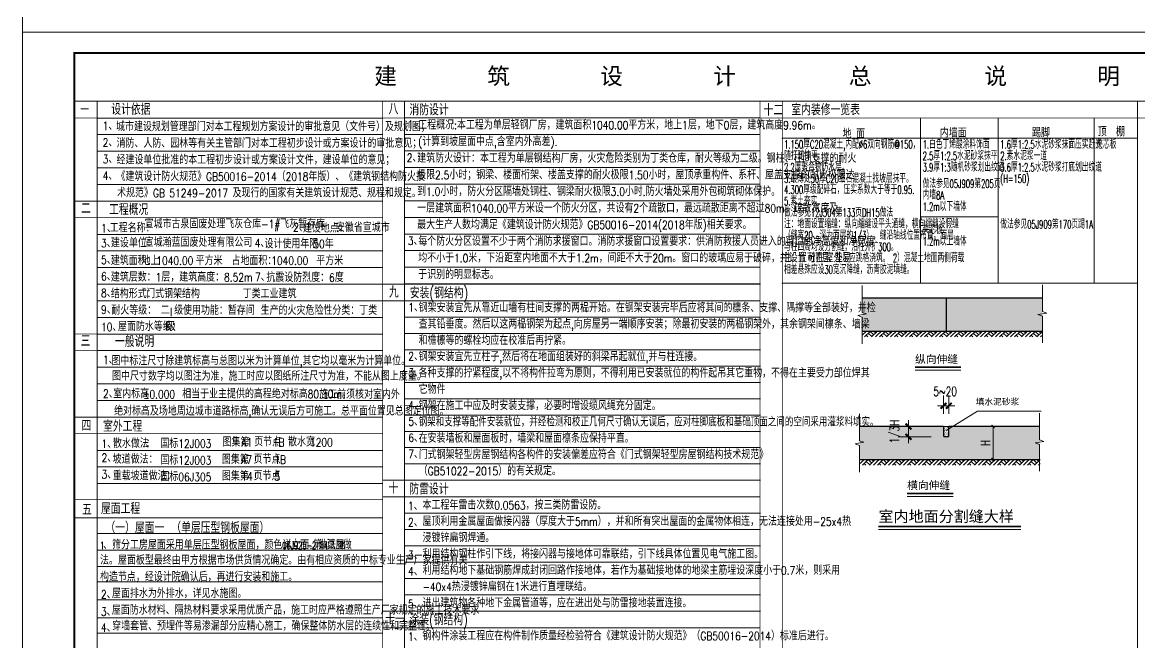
# Model space of a CAD drawing. Header units: inches. Extents: x -3733042 to -3450527, y 579159 to 997713.
# Drawn here: x -3732365 to -3678517, y 908924 to 938788 of the extents above; entities that cross this region are included whole.
import ezdxf

# ---------------------------------------------------------------- set-up
doc = ezdxf.new("R2010")
doc.units = ezdxf.units.IN
doc.header["$LTSCALE"] = 1000
doc.header["$MEASUREMENT"] = 0
doc.header["$PDSIZE"] = -5
doc.layers.get('0').update_dxf_attribs({"lineweight": 18})
doc.layers.get('Defpoints').update_dxf_attribs({"lineweight": 18})
for name, color, linetype, lineweight in [('1', 7, 'Continuous', 18), ('DIM_SYMB', 3, 'Continuous', 18), ('PUB_DIM', 3, 'Continuous', 18), ('PUB_HATCH', 8, 'Continuous', 18), ('PUB_TEXT', 7, 'Continuous', 18), ('PUB_TITLE', 153, 'Continuous', 18), ('SURFACE', 255, 'Continuous', 18), ('图框', 155, 'Continuous', 18)]:
    doc.layers.add(name, color=color, linetype=linetype, lineweight=lineweight)
doc.styles.add('_HZTXT', font='simplex.shx', dxfattribs={"width": 0.8, "bigfont": 'hztxt.shx'})
doc.styles.add('_TCH_DIM_T3', font='simplex.shx', dxfattribs={"width": 0.705882, "bigfont": 'gbcbig.shx'})
doc.styles.add('H1', font='')
doc.styles.add('HT', font='', dxfattribs={"width": 0.9})
doc.styles.add('HZ', font='txt.shx', dxfattribs={"width": 0.8, "bigfont": 'hztxt.shx'})
doc.styles.add('宋体', font='')
doc.styles.get('H1').set_extended_font_data('宋体')
doc.styles.get('HT').set_extended_font_data('黑体')
doc.styles.get('宋体').set_extended_font_data('宋体')

# ---------------------------------------------------------------- blocks, each defined once
blk = doc.blocks.new('_DIMX')
blk.add_line((-150, 0), (150, 0))
blk.add_lwpolyline([(-70, -70, 50, 50, 0), (70, 70, 50, 50, 0)], format="xyseb")
blk = doc.blocks.new('$LinePat$00000009')
for p, q in [((0, -210), (210, 0)), ((120, -300), (420, 0)), ((420, 0), (608, -188)), ((495, -300), (795, 0)), ((615, 0), (705, -90)), ((210, -210), (300, -300)), ((315, -105), (502, -293)), ((705, -300), (795, -210))]:
    blk.add_line(p, q)
blk = doc.blocks.new('_ArchTick_2')
at = {"color": 0, "linetype": 'ByBlock'}
blk.add_lwpolyline([(-0.5, -0.5, 0.4, 0.4, 0), (0.5, 0.5, 0.4, 0.4, 0)], format="xyseb", dxfattribs=at)
blk = doc.blocks.new('A$C01B007C4')
h = blk.add_hatch()
h.set_pattern_fill('SACNCR', color=256, scale=120, style=0)
h.paths.add_polyline_path([(-290, 1600), (-4340, 1600), (-4340, 0), (-290, 0)], flags=0)
h.paths.add_polyline_path([(4340, 1600), (-290, 1600), (-290, 0), (4340, 0)], flags=0)
h = blk.add_hatch()
h.set_pattern_fill('SACNCR', color=256, scale=120, style=0)
h.paths.add_polyline_path([(-4470, -4577), (-4470, -6177), (4210, -6177), (4210, -4577), (-131, -4577), (-170, -4625), (-170, -5077), (-420, -5077), (-420, -4577)], flags=0)
h = blk.add_hatch()
h.set_pattern_fill('砂灰土', color=256, style=0, pattern_type=0)
h.set_pattern_definition([(37.5, (0, 0), (-2.5197, 77.07295), [0.01, -60.8, 0.01, -68, 0.01, -65]), (7.5, (0, 0), (70.791, 112.8858), [0.01, -32.8, 0.01, -54.8, 0.01, -21]), (327.5, (-49.2, 0), (124.5657, 0.2264), [0.01, -20, 0.01, -72, 0.01, -94]), (317.5, (-49.2, 0), (120.245, 35.107), [0.01, -10, 0.01, -47.2, 0.01, -54])])
h.paths.add_polyline_path([(-170, -4577), (-420, -4577), (-420, -5077), (-170, -5077)], flags=0)
at = {"color": 0, "linetype": 'ByBlock'}
for p, q in [((-890, 1600), (-2480, 1600)), ((-1020, -4577), (-2610, -4577)), ((-2110, -4575), (-2110, -4573)), ((-2110, -5079), (-2110, -5081))]:
    blk.add_line(p, q, dxfattribs=at)
blk.add_line((-420, -4577), (-170, -4577))
for points in [[(-4340, 1600, 60, 60, 0), (4340, 1600, 60, 60, 0)], [(-290, 1600, 60, 60, 0), (-290, 0, 60, 60, 0)], [(-4340, 0, 60, 60, 0), (4340, 0, 60, 60, 0)], [(-4470, -4577, 60, 60, 0), (-420, -4577, 60, 60, 0)], [(-420, -4577, 60, 60, 0), (-420, -5077, 60, 60, 0)], [(-170, -4577, 60, 60, 0), (4210, -4577, 60, 60, 0)], [(-170, -4577, 60, 60, 0), (-170, -5077, 60, 60, 0)], [(-420, -5077, 60, 60, 0), (-170, -5077, 60, 60, 0)], [(-4470, -6177, 60, 60, 0), (4210, -6177, 60, 60, 0)]]:
    blk.add_lwpolyline(points, format="xyseb")
at = {"layer": 'Defpoints', "color": 0, "linetype": 'ByBlock'}
for p in [(-290, 1600), (-290, 1100), (-2110, -4577), (-420, -4577), (-420, -5077)]:
    blk.add_point(p, dxfattribs=at)
at = {"layer": 'DIM_SYMB'}
for points in [[(-4340, -600), (-4340, 688), (-4550, 764), (-4130, 838), (-4340, 912), (-4340, 2200)], [(4340, -556), (4340, 731), (4130, 808), (4550, 882), (4340, 956), (4340, 2244)], [(-1795, -1863), (415, -1863)], [(-4470, -6777), (-4470, -5490), (-4680, -5413), (-4260, -5339), (-4470, -5265), (-4470, -3977)], [(4210, -6734), (4210, -5446), (4000, -5370), (4420, -5296), (4210, -5221), (4210, -3934)], [(-2176, -7946), (44, -7946)], [(-3557, -9534), (3309, -9534)]]:
    blk.add_lwpolyline(points, dxfattribs=at)
for points in [[(-1795, -1723, 70, 70, 0), (415, -1723, 70, 70, 0)], [(-2176, -7806, 70, 70, 0), (44, -7806, 70, 70, 0)], [(-3557, -9394, 70, 70, 0), (3309, -9394, 70, 70, 0)]]:
    blk.add_lwpolyline(points, format="xyseb", dxfattribs=at)
at = {"layer": 'PUB_DIM'}
for p, q in [((-420, -3977), (-420, -3084)), ((-170, -3977), (-170, -3084)), ((-422, -3584), (-424, -3584)), ((-420, -3584), (-170, -3584)), ((-168, -3584), (-166, -3584)), ((-298, -4779), (1223, -3844)), ((1223, -3844), (4287, -3844)), ((-2110, -5077), (-2110, -4577)), ((1459, -4577), (2343, -4577)), ((1968, -6177), (1968, -4577)), ((-1020, -5077), (-2610, -5077)), ((1459, -6177), (2343, -6177))]:
    blk.add_line(p, q, dxfattribs=at)
at = {"layer": 'PUB_DIM', "xscale": 2, "yscale": 2, "zscale": 2}
blk.add_blockref('_DIMX', (-420, -3584), dxfattribs=at)
at = {"layer": 'PUB_DIM'}
for name, p, xscale, yscale, zscale, rotation in [('_DIMX', (-170, -3584), 2, 2, 2, 180), ('_DIMX', (-2110, -4577), 2, 2, 2, 270), ('_DIMX', (-2110, -5077), 2, 2, 2, 90), ('_ArchTick_2', (1968, -4577), 150, 150, 150, 90), ('_ArchTick_2', (1968, -6177), 150, 150, 150, 270)]:
    blk.add_blockref(name, p, dxfattribs=dict(at, xscale=xscale, yscale=yscale, zscale=zscale, rotation=rotation))
at = {"layer": 'PUB_HATCH', "xscale": 0.9098532494390383, "yscale": 0.8666666666686069, "zscale": 0.8666666666666665}
for p in [(-4340, 0), (-3617, 0), (-2893, 0), (-2170, 0), (-1447, 0), (-723, 0), (0, 0), (723, 0), (1447, 0), (2170, 0), (2893, 0), (3617, 0), (-4436, -6177), (-3713, -6177), (-2990, -6177), (-2266, -6177), (-1543, -6177), (-820, -6177), (-96, -6177), (627, -6177), (1350, -6177), (2074, -6177), (2797, -6177), (3520, -6177)]:
    blk.add_blockref('$LinePat$00000009', p, dxfattribs=at)
at = {"layer": '1', "color": 7, "linetype": 'Continuous', "style": 'H1'}
blk.add_text('填水泥砂浆', height=300, dxfattribs=at).set_placement((1129, -3538))
at = {"layer": 'PUB_DIM', "color": 7, "insert": (-346, -2894), "char_height": 446.2, "width": 1575, "attachment_point": 5, "style": '_TCH_DIM_T3'}
blk.add_mtext('5~20', dxfattribs=at)
at = {"layer": 'PUB_DIM', "color": 7, "attachment_point": 5, "rotation": 90, "style": '_TCH_DIM_T3'}
for s, insert, char_height, width in [('1/3H', (-2710, -4827), 446.2, 1530), ('H', (1595, -5377), 446, 892.5)]:
    blk.add_mtext(s, dxfattribs=dict(at, insert=insert, char_height=char_height, width=width))
at = {"layer": 'PUB_TEXT', "style": '宋体'}
for s, height, p in [('纵向伸缝', 379.7, (-1795, -1531)), ('横向伸缝', 379.7, (-2176, -7601)), ('室内地面分割缝大样', 531.6, (-3557, -9177))]:
    blk.add_text(s, height=height, dxfattribs=at).set_placement(p)

msp = doc.modelspace()

# ---------------------------------------------------------------- linework, layer by layer
at = {"layer": 'PUB_TEXT'}
for p, q in [((-3728764.6, 934996.1), (-3728764.6, 931781.6)), ((-3713947.9, 934996.1), (-3696812.1, 934996.1)), ((-3713947.9, 934996.1), (-3696812.1, 934996.1)), ((-3696812.1, 934996.1), (-3713947.9, 934996.1)), ((-3715000.5, 934181.6), (-3728764.6, 934181.6)), ((-3696812.1, 934196.1), (-3713947.9, 934196.1)), ((-3689078.1, 934181.6), (-3689078.1, 926233.3)), ((-3685338.6, 934181.6), (-3685338.6, 926233.3)), ((-3680710.1, 934181.6), (-3680710.1, 926233.3)), ((-3715000.5, 933381.6), (-3728764.6, 933381.6)), ((-3713947.9, 933396.1), (-3696812.1, 933396.1)), ((-3695759.5, 933217.9), (-3678623.6, 933217.9)), ((-3728764.6, 932581.6), (-3715000.5, 932581.6)), ((-3713947.9, 932596.1), (-3696812.1, 932596.1)), ((-3728764.6, 931781.6), (-3728764.6, 879912.6)), ((-3728764.6, 931781.6), (-3715000.5, 931781.6)), ((-3713947.9, 931796.1), (-3696812.1, 931796.1)), ((-3728764.6, 930981.6), (-3715000.5, 930981.6)), ((-3713947.9, 930996.1), (-3696812.1, 930996.1)), ((-3696812.1, 930196.1), (-3713947.9, 930196.1)), ((-3689078.1, 929432), (-3685338.6, 929432)), ((-3696812.1, 929396.1), (-3713947.9, 929396.1)), ((-3728764.6, 928581.6), (-3715000.5, 928581.6)), ((-3696812.1, 928596.1), (-3713947.9, 928596.1)), ((-3696812.1, 927796.1), (-3713947.9, 927796.1)), ((-3715000.5, 927781.6), (-3728764.6, 927781.6)), ((-3728764.6, 926981.6), (-3715000.5, 926981.6)), ((-3696812.1, 926996.1), (-3713947.9, 926996.1)), ((-3715000.5, 926181.6), (-3728764.6, 926181.6)), ((-3696812.1, 926196.1), (-3713947.9, 926196.1)), ((-3696791.2, 926181.6), (-3713927.1, 926181.6)), ((-3695759.5, 926233.3), (-3678656, 926233.3)), ((-3713927.1, 924596.1), (-3696791.2, 924596.1)), ((-3728764.6, 923781.6), (-3715000.5, 923781.6)), ((-3713927.1, 923810.5), (-3696791.2, 923810.5)), ((-3728764.6, 922981.6), (-3715000.5, 922981.6)), ((-3713927.1, 923025), (-3696791.2, 923025)), ((-3728764.6, 922181.6), (-3715000.5, 922181.6)), ((-3713927.1, 922239.4), (-3696791.2, 922239.4)), ((-3728764.6, 921381.6), (-3715000.5, 921381.6)), ((-3713927.1, 921453.9), (-3696791.2, 921453.9)), ((-3728764.6, 920581.6), (-3715000.5, 920581.6)), ((-3713927.1, 920668.3), (-3696791.2, 920668.3)), ((-3728764.6, 919781.6), (-3715000.5, 919781.6)), ((-3713927.1, 919882.7), (-3696791.2, 919882.7)), ((-3713927.1, 919097.2), (-3696791.2, 919097.2)), ((-3728764.6, 918181.6), (-3715000.5, 918181.6)), ((-3713927.1, 918311.6), (-3696791.2, 918311.6)), ((-3728764.6, 917381.6), (-3715000.5, 917381.6)), ((-3713927.1, 917526.1), (-3696791.2, 917526.1)), ((-3728764.6, 916581.6), (-3715000.5, 916581.6)), ((-3715000.5, 916740.5), (-3696812.1, 916740.5)), ((-3713927.1, 916740.5), (-3696791.2, 916740.5)), ((-3713927.1, 916740.5), (-3696791.2, 916740.5)), ((-3715000.5, 915940.5), (-3696812.1, 915940.5)), ((-3713947.9, 915155), (-3696791.2, 915155)), ((-3713947.9, 914369.4), (-3696791.2, 914369.4)), ((-3728764.6, 914181.6), (-3715000.5, 914181.6)), ((-3728764.6, 913381.6), (-3715000.5, 913381.6)), ((-3713947.9, 913583.8), (-3696791.2, 913583.8)), ((-3713947.9, 912798.3), (-3696791.2, 912798.3)), ((-3728764.6, 912581.6), (-3715000.5, 912581.6)), ((-3728764.6, 911850.7), (-3715000.5, 911850.7)), ((-3713947.9, 912012.7), (-3696791.2, 912012.7)), ((-3713947.9, 911227.2), (-3696791.2, 911227.2)), ((-3728764.6, 910981.6), (-3715000.5, 910981.6)), ((-3728764.6, 910112.6), (-3715000.5, 910112.6)), ((-3715000.5, 910441.6), (-3696812.1, 910441.6)), ((-3713947.9, 910441.6), (-3696791.2, 910441.6)), ((-3715000.5, 909641.6), (-3696812.1, 909641.6)), ((-3696812.1, 909641.6), (-3713947.9, 909641.6)), ((-3728764.6, 909381.6), (-3715000.5, 909381.6))]:
    msp.add_line(p, q, dxfattribs=at)
for points in [[(-3729864.6, 934996.1, 40, 40, 0), (-3653474.1, 934996, 40, 40, 0)], [(-3715000.5, 934996.1, 40, 40, 0), (-3715000.5, 879912.6, 40, 40, 0)], [(-3713947.9, 934996.1, 40, 40, 0), (-3713947.9, 879912.6, 40, 40, 0)], [(-3696832.9, 934996.1, 40, 40, 0), (-3678623.6, 934996.1, 40, 40, 0)], [(-3696812.1, 934996.1, 40, 40, 0), (-3696812.1, 879912.6, 40, 40, 0)], [(-3695738.6, 879912.6, 40, 40, 0), (-3695738.6, 934996.1, 40, 40, 0)], [(-3678623.6, 934996.1, 40, 40, 0), (-3678623.6, 905914.7, 40, 40, 0)], [(-3729864.6, 934181.6, 40, 40, 0), (-3715000.5, 934181.6, 40, 40, 0)], [(-3715047.9, 934181.6, 40, 40, 0), (-3653474.1, 934181.5, 40, 40, 0)], [(-3729864.6, 930181.6, 40, 40, 0), (-3715000.5, 930181.6, 40, 40, 0)], [(-3729864.6, 929381.6, 40, 40, 0), (-3715000.5, 929381.6, 40, 40, 0)], [(-3715000.5, 926181.6, 40, 40, 0), (-3696812.1, 926181.6, 40, 40, 0)], [(-3715000.5, 925381.6, 40, 40, 0), (-3696812.1, 925381.6, 40, 40, 0)], [(-3729864.6, 923781.6, 40, 40, 0), (-3715000.5, 923781.6, 40, 40, 0)], [(-3729864.6, 922981.6, 40, 40, 0), (-3715000.5, 922981.6, 40, 40, 0)], [(-3729864.6, 919781.6, 40, 40, 0), (-3715000.5, 919781.6, 40, 40, 0)], [(-3729864.6, 918981.6, 40, 40, 0), (-3715000.5, 918981.6, 40, 40, 0)], [(-3715021.3, 916740.5, 40, 40, 0), (-3696832.9, 916740.5, 40, 40, 0)], [(-3715021.3, 915940.5, 40, 40, 0), (-3696832.9, 915940.5, 40, 40, 0)], [(-3729864.6, 915804.4, 40, 40, 0), (-3715000.5, 915804.4, 40, 40, 0)], [(-3729864.6, 914935.4, 40, 40, 0), (-3715000.5, 914935.4, 40, 40, 0)], [(-3715021.3, 910441.6, 40, 40, 0), (-3696832.9, 910441.6, 40, 40, 0)], [(-3715021.3, 909641.6, 40, 40, 0), (-3696832.9, 909641.6, 40, 40, 0)]]:
    msp.add_lwpolyline(points, format="xyseb", dxfattribs=at)
at = {"layer": 'PUB_TEXT', "color": 3}
msp.add_lwpolyline([(-3714988, 926250.7, 40, 40, 0), (-3714979.7, 926250.7, 40, 40, 0)], format="xyseb", dxfattribs=at)
at = {"layer": 'PUB_TEXT'}
for points in [[(-3728764.6, 925381.6), (-3715000.5, 925381.6)], [(-3728764.6, 924581.6), (-3715000.5, 924581.6)]]:
    msp.add_lwpolyline(points, dxfattribs=at)
at = {"layer": 'PUB_TITLE'}
msp.add_lwpolyline([(-3732364.6, 878912.6), (-3648264.6, 878912.6), (-3648264.6, 938312.6), (-3732364.6, 938312.6)], close=True, dxfattribs=at)
msp.add_lwpolyline([(-3729864.6, 879912.6, 100, 100, 0), (-3649264.6, 879912.6, 100, 100, 0), (-3649264.6, 937312.6, 100, 100, 0), (-3729864.6, 937312.6, 100, 100, 0)], format="xyseb", close=True, dxfattribs=at)
at = {"layer": '图框'}
msp.add_lwpolyline([(-3732364.6, 997712.6), (-3648264.6, 997712.6), (-3648264.6, 938312.6), (-3732364.6, 938312.6)], close=True, dxfattribs=at)

# ---------------------------------------------------------------- block references
at = {"layer": 'SURFACE'}
msp.add_blockref('A$C01B007C4', (-3687547.3, 923911.7), dxfattribs=at)

# ---------------------------------------------------------------- texts
at = {"layer": 'PUB_TEXT', "color": 3}
for s, height, style, width, p in [('设计依据', 540, 'HZ', 0.7, (-3728076.7, 934333.5)), ('八', 540, 'HZ', 0.7, (-3714717.6, 934353.2)), ('消防设计', 540, 'HZ', 0.7, (-3713710.8, 934310.9)), ('十二', 540, 'HZ', 0.7, (-3696639.8, 934302.1)), ('一', 400, '_HZTXT', 0.8, (-3729575.7, 934361.2)), ('工程概况', 540, 'HZ', 0.7, (-3728186.2, 929512.1)), ('九', 540, 'HZ', 0.7, (-3714696.7, 925538.8)), ('安装(钢结构)', 540, 'HZ', 0.7, (-3713690, 925496.4)), ('一般说明', 540, 'HZ', 0.7, (-3727898.9, 923156.5)), ('四', 540, 'HZ', 0.7, (-3729516.2, 919106.6)), ('室外工程', 540, 'HZ', 0.7, (-3728475.3, 919074.5)), ('十', 540, 'HZ', 0.7, (-3714717.6, 916097.6)), ('防雷设计', 540, 'HZ', 0.7, (-3713710.8, 916055.3)), ('屋面工程', 540, 'HZ', 0.7, (-3728575.5, 915114.9)), ('十一', 540, 'HZ', 0.7, (-3714876.5, 909798.7)), ('涂装(钢结构)', 540, 'HZ', 0.7, (-3713710.8, 909756.4))]:
    msp.add_text(s, height=height, dxfattribs=dict(at, style=style, width=width)).set_placement(p)
at = {"layer": 'PUB_TEXT', "style": '_HZTXT'}
for s, height, width, p in [('1、', 399.98, 0.8, (-3728491.4, 933603.4)), ('城市建设规划管理部门对本工程规划方案设计的审批意见（文件号）及规划图；', 399.98, 0.8, (-3727847.9, 933556.5)), ('1、', 399.98, 0.8, (-3713786.9, 933668.7)), ('工程概况:本工程为单层轻钢厂房，建筑面积1040.00平方米，地上1层，地下0层，建筑高度9.96m。', 399.98, 0.8, (-3713284.8, 933636.4)), ('2、', 399.98, 0.8, (-3728491.4, 932803.4)), ('消防、人防、园林等有关主管部门对本工程初步设计或方案设计的审批意见；', 399.98, 0.8, (-3727826.6, 932757.9)), ('(计算到坡屋面中点,含室内外高差).', 399.98, 0.8, (-3713284.8, 932836.4)), ('内墙面', 400, 0.8, (-3688148.6, 933251.6)), ('1.白色丁烯酸涂料饰面', 400, 0.6, (-3688974.4, 932709.8)), ('1.6厚1:2.5水泥砂浆抹面压实赶光', 400, 0.6, (-3685234.8, 932709.8)), ('夹芯板', 400, 0.6, (-3680606.4, 932709.8)), ('3、', 399.98, 0.8, (-3728491.4, 932003.4)), ('经建设单位批准的本工程初步设计或方案设计文件，建设单位的意见；', 399.98, 0.8, (-3727826.6, 931957.9)), ('2、', 399.98, 0.8, (-3713838.3, 932068.7)), ('建筑防火设计：本工程为单层钢结构厂房，火灾危险类别为丁类仓库，耐火等级为二级。钢柱、柱间支撑的耐火', 399.98, 0.8, (-3713336.2, 932036.4)), ('2.5厚1:2.5水泥砂浆抹平', 400, 0.6, (-3688974.4, 932159.8)), ('2.素水泥浆一道', 400, 0.6, (-3685234.8, 932159.8)), ('4、', 399.98, 0.8, (-3728491.4, 931203.4)), ('《建筑设计防火规范》GB50016-2014（2018年版）、《建筑钢结构防火技', 399.98, 0.8, (-3727826.6, 931157.9)), ('极限2.5小时；钢梁、楼面桁架、楼盖支撑的耐火极限1.50小时，屋顶承重构件、系杆、屋盖支撑的耐火极限达', 399.98, 0.8, (-3713336.2, 931236.4)), ('2.2厚聚合物防水层。', 400, 0.6, (-3695655.7, 931614.9)), ('3.9厚1:3随机砂浆划出纹道', 400, 0.6, (-3688974.4, 931609.8)), ('3.6厚1:2.5水泥砂浆打底划出纹道', 400, 0.6, (-3685234.8, 931609.8)), ('3.最薄处50厚C20细石混凝土找坡层抹平。', 400, 0.6, (-3695655.7, 931065.4)), ('做法参见05J909第205页', 400, 0.6, (-3688974.4, 930815.6)), ('(H=150)', 400, 0.6, (-3685234.8, 931059.8)), ('到1.0小时，防火分区隔墙处钢柱、钢梁耐火极限3.0小时.防火墙处采用外包砌筑砌体保护。', 399.98, 0.8, (-3713336.2, 930436.4)), ('4.300厚级配碎石，压实系数大于等于0.95.', 400, 0.6, (-3695655.7, 930528.2)), ('内墙8A', 400, 0.6, (-3688974.4, 930265.6)), ('一层建筑面积1040.00平方米设一个防火分区，共设有2个疏散口，最远疏散距离不超过80m。疏散宽度及', 399.98, 0.8, (-3713336.2, 929636.4)), ('5.素土夯实.', 400, 0.6, (-3695655.7, 929978.2)), ('1.2m以下墙体', 400, 0.6, (-3688974.4, 929715.6)), ('做法参见12J304第133页DH15做法', 400, 0.6, (-3695655.7, 929428.2)), ('1、', 399.98, 0.8, (-3728564.7, 928678.1)), ('工程名称：', 399.98, 0.8, (-3728153.8, 928682.9)), ('2、', 399.98, 0.8, (-3719314.4, 928718.5)), ('建设地点：', 399.98, 0.8, (-3718844, 928673.3)), ('安徽省宣城市', 399.98, 0.8, (-3717252.4, 928701.8)), ('最大生产人数均满足《建筑设计防火规范》GB50016-2014(2018年版)相关要求。', 399.98, 0.8, (-3713336.2, 928836.4)), ('注：地面设置缩缝：纵向缩缝设平头通缝，横向缩缝设假缝', 400, 0.6, (-3695655.7, 928878.2)), ('夹芯板', 400, 0.6, (-3688974.4, 928596.4)), ('做法参见05J909第170页踢1A', 400, 0.6, (-3685234.8, 928859.8)), ('3、', 399.98, 0.8, (-3728570.9, 927957.3)), ('建设单位：', 399.98, 0.8, (-3728095.8, 927959.1)), ('4、', 399.98, 0.8, (-3721164.7, 927958.9)), ('设计使用年限：', 399.98, 0.8, (-3720694.3, 927913.7)), ('3、', 399.98, 0.8, (-3713786.9, 928068.7)), ('每个防火分区设置不少于两个消防求援窗口。消防求援窗口设置要求：供消防救援人员进入的窗口的净高度和净宽度', 399.98, 0.8, (-3713284.8, 928036.4)), ('（缝宽20、深为面层的1/3），缝沿轴线位置布置。面层', 400, 0.6, (-3695655.7, 928328.2)), ('1.2m以上墙体', 400, 0.6, (-3688974.4, 928046.4)), ('与柱四周均设分割缝，沿柱外扩300。', 400, 0.6, (-3695655.7, 927778.2)), ('5、', 399.98, 0.8, (-3728570.9, 927151.5)), ('建筑面积：', 399.98, 0.8, (-3728100.5, 927106.3)), ('地上', 399.98, 0.8, (-3726619, 927101.9)), ('1040.00', 399.98, 0.8, (-3725907.4, 927114.8)), ('平方米', 399.98, 0.8, (-3724014.5, 927101.9)), ('占地面积：', 399.98, 0.8, (-3722283.8, 927106.3)), ('1040.00', 399.98, 0.8, (-3720369.8, 927114.8)), ('平方米', 399.98, 0.8, (-3718197.8, 927101.9)), ('均不小于1.0米，下沿距室内地面不大于1.2m，间距不大于20m。窗口的玻璃应易于破碎，并设置可在室外易', 399.98, 0.8, (-3713284.8, 927236.4)), ('6、', 399.98, 0.8, (-3728570.9, 926358.9)), ('建筑层数：1层，建筑高度：8.52m', 399.98, 0.8, (-3728100.5, 926313.7)), ('7、', 399.98, 0.8, (-3721150.2, 926329.7)), ('抗震设防烈度：6度', 399.98, 0.8, (-3720607, 926297.8)), ('于识别的明显标志。', 399.98, 0.8, (-3713284.8, 926436.4)), ('相差悬殊应设30宽沉降缝，沥青胶泥填缝。', 400, 0.6, (-3695655.7, 926678.2)), ('8、', 399.98, 0.8, (-3728570.9, 925558.9)), ('结构形式：', 399.98, 0.8, (-3728100.5, 925513.7)), ('门式钢架结构', 399.98, 0.8, (-3726398, 925513.7)), ('丁类工业建筑', 399.98, 0.8, (-3721746.4, 925512.5)), ('9、', 399.98, 0.8, (-3728570.9, 924758.9)), ('使用功能：暂存间', 399.98, 0.8, (-3724620.8, 924713.7)), ('生产的火灾危险性分类：丁类', 399.98, 0.8, (-3720879.7, 924713.7)), ('1、', 399.98, 0.8, (-3713766.1, 924868.7)), ('钢架安装宜先从靠近山墙有柱间支撑的两榀开始。在钢架安装完毕后应将其间的檩条、支撑、隅撑等全部装好，并检', 399.98, 0.8, (-3713264, 924836.4)), ('10、', 399.98, 0.8, (-3728570.9, 923918.4)), ('Ⅰ', 400, 0.8, (-3725634.8, 923925.8)), ('查其铅垂度。然后以这两榀钢架为起点,向房屋另一端顺序安装；除最初安装的两榀钢架外，其余钢架间檩条、墙梁', 399.98, 0.8, (-3713264, 924050.8)), ('和檐檩等的螺栓均应在校准后再拧紧。', 399.98, 0.8, (-3713264, 923265.3)), ('1、', 399.98, 0.8, (-3728478.5, 922337.6)), ('图中标注尺寸除建筑标高与总图以米为计算单位,其它均以毫米为计算单位。', 399.98, 0.8, (-3728071, 922283.7)), ('2、', 399.98, 0.8, (-3713766.1, 922512)), ('钢架安装宜先立柱子,然后将在地面组装好的斜梁吊起就位,并与柱连接。', 399.98, 0.8, (-3713264, 922479.7)), ('图中尺寸数字均以图注为准，施工时应以图纸所注尺寸为准，不能从图上度量。', 399.98, 0.8, (-3728041.6, 921545.3)), ('3、', 399.98, 0.8, (-3713766.1, 921726.5)), ('各种支撑的拧紧程度,以不将构件拉弯为原则，不得利用已安装就位的构件起吊其它重物，不得在主要受力部位焊其', 399.98, 0.8, (-3713264, 921694.2)), ('它物件', 399.98, 0.8, (-3713264, 920908.6)), ('2、', 399.98, 0.8, (-3728475.8, 920710.3)), ('室内标高', 399.98, 0.8, (-3727983.4, 920696.1)), ('%%P0.000', 399.98, 0.8, (-3726539.2, 920682)), ('相当于业主提供的高程绝对标高80.30m。', 400, 0.8, (-3724660.1, 920690.1)), ('施工前须核对室内外', 399.98, 0.8, (-3718056.4, 920665.6)), ('绝对标高及场地周边城市道路标高,确认无误后方可施工。总平面位置见总图定位图。', 399.98, 0.8, (-3727943.5, 919865.6)), ('4、', 399.98, 0.8, (-3713766.1, 920155.4)), ('钢架在施工中应及时安装支撑，必要时增设缆风绳充分固定。', 399.98, 0.8, (-3713264, 920123)), ('5、', 399.98, 0.8, (-3713766.1, 919369.8)), ('钢架和支撑等配件安装就位，并经检测和校正几何尺寸确认无误后，应对柱脚底板和基础顶面之间的空间采用灌浆料填实。', 399.98, 0.76, (-3713264, 919337.5)), ('1、', 399.98, 0.8, (-3728548.9, 918295.7)), ('散水做法', 400, 0.8, (-3727999, 918304.9)), ('：', 400, 0.8, (-3726411.5, 918307.6)), ('国标12J003', 400, 0.8, (-3725710.6, 918302.8)), ('A1', 400, 0.8, (-3721806.5, 918360.7)), ('1B', 400, 0.8, (-3720292.5, 918364)), ('散水宽', 400, 0.8, (-3719557.6, 918381.2)), ('1200', 400, 0.8, (-3718498.7, 918363.6)), ('6、', 399.98, 0.8, (-3713766.1, 918584.3)), ('在安装墙板和屋面板时，墙梁和屋面檩条应保持平直。', 399.98, 0.8, (-3713264, 918551.9)), ('7、', 399.98, 0.8, (-3713766.1, 917798.7)), ('门式钢架轻型房屋钢结构各构件的安装偏差应符合《门式钢架轻型房屋钢结构技术规范》', 399.98, 0.8, (-3713264, 917766.4)), ('2、', 399.98, 0.8, (-3728548.9, 917622.7)), ('坡道做法：', 400, 0.8, (-3728009, 917546.2)), ('国标12J003', 400, 0.8, (-3725710.6, 917502.8)), ('A7', 400, 0.8, (-3721809.7, 917527.3)), ('1B', 400, 0.8, (-3720217.2, 917530.6)), ('3、', 399.98, 0.8, (-3728548.9, 916822.7)), ('重载坡道做法：', 400, 0.8, (-3728009, 916746.2)), ('国标06J305', 400, 0.8, (-3725710.6, 916702.8)), ('14', 400, 0.8, (-3721809.7, 916727.3)), ('5', 400, 0.8, (-3720217.2, 916730.6)), ('（GB51022-2015）的有关规定。', 399.98, 0.8, (-3713264, 916980.8)), ('1、', 399.98, 0.8, (-3713777.3, 915305.2)), ('本工程年雷击次数0.0563，按三类防雷设防。', 400, 0.8, (-3713077.9, 915338.7)), ('2、', 399.98, 0.8, (-3713777.3, 914519.6)), ('屋顶利用金属屋面做接闪器（厚度大于5mm），并和所有突出屋面的金属物体相连，无法连接处用-25x4热', 400, 0.8, (-3713077.9, 914553.1)), ('浸镀锌扁钢焊通。', 400, 0.8, (-3713077.9, 913767.6)), ('3、', 399.98, 0.8, (-3713777.3, 912948.5)), ('利用结构钢柱作引下线，将接闪器与接地体可靠联结，引下线具体位置见电气施工图。', 400, 0.8, (-3713077.9, 912982)), ('4、', 399.98, 0.8, (-3713777.3, 912162.9)), ('利用结构地下基础钢筋焊成封闭回路作接地体，若作为基础接地体的地梁主筋埋设深度小于0.7米，则采用', 400, 0.8, (-3713077.9, 912196.4)), ('-40x4热浸镀锌扁钢在1米进行直埋联结。', 400, 0.8, (-3713077.9, 911410.9)), ('2、', 399.98, 0.8, (-3728576.5, 911047.9)), ('3、', 399.98, 0.8, (-3728576.5, 910214.9)), ('5、', 399.98, 0.8, (-3713777.3, 910591.8)), ('进出建筑物各种地下金属管道等，应在进出处与防雷接地装置连接。', 400, 0.8, (-3713077.9, 910625.3)), ('4、', 399.98, 0.8, (-3728576.5, 909447.9)), ('钢构件涂装工程应在构件制作质量经检验符合《建筑设计防火规范》（GB50016-2014）标准后进行。', 400, 0.8, (-3713077.9, 909039.8)), ('1、', 399.98, 0.8, (-3713777.3, 909006.3))]:
    msp.add_text(s, height=height, dxfattribs=dict(at, width=width)).set_placement(p)
at = {"layer": 'PUB_TEXT', "color": 2, "style": '_HZTXT', "width": 0.6}
for s, p in [('1.150厚C20混凝土,内配%%C6双向钢筋@150，', (-3695655.7, 932709.8)), ('随打随抹平。', (-3695655.7, 932159.8))]:
    msp.add_text(s, height=400, dxfattribs=at).set_placement(p)
at = {"layer": 'PUB_TEXT', "color": 1, "style": '_HZTXT'}
for s, height, width, p in [('、筛分工房屋面采用单层压型钢板屋面，颜色详立面。做法见', 399.98, 0.8, (-3728473.3, 913422.2)), ('第', 400, 0.8, (-3718352.7, 913422.2)), ('页屋', 399.98, 0.8, (-3717703.6, 913422.2)), ('做', 400, 0.8, (-3716917.3, 913422.2)), ('1', 360, 0.533333, (-3728619.6, 913422.2)), ('06J925-2', 359.98, 0.533333, (-3719833.8, 913422.2)), ('14', 359.98, 0.533333, (-3718032.7, 913422.2)), ('1', 360, 0.533333, (-3717063.6, 913422.2)), ('法。屋面板型最终由甲方根据市场供货情况确定。由有相应资质的中标专业生产厂家提供有关', 399.98, 0.8, (-3728619.6, 912682.2)), ('构造节点，经设计院确认后，再进行安装和施工。', 399.98, 0.8, (-3728619.6, 911882.2))]:
    msp.add_text(s, height=height, dxfattribs=dict(at, width=width)).set_placement(p)
at = {"layer": 'PUB_TEXT', "attachment_point": 7}
for s, insert, char_height, width, style in [('{\\W1;建        筑        设        计          总          说        明}', (-3715404, 935707.9), 800, 56716.854, 'HT'), ('顶  棚', (-3680532.5, 933300.6), 400, 1509.143, '_HZTXT'), ('地 面', (-3692833.7, 933207.3), 400, 1216.571, '_HZTXT'), ('踢脚 ', (-3683701.3, 933259.3), 400, 908, '_HZTXT'), ('术规范》GB 51249-2017 及现行的国家有关建筑设计规范、规程和规定。', (-3727799.9, 930357.9), 399.98, 16138.622, '_HZTXT'), ('宣城市古泉固废处理飞灰仓库-1#飞灰暂存库   ', (-3726471.5, 928739.3), 399.98, 9714.943, '_HZTXT'), (' 50年', (-3718557.3, 927912.5), 399.98, 1439.928, '_HZTXT'), ('{\\W0.6;注：1）砼面层、垫层应跳格浇筑。 2）混凝土地面两侧荷载}', (-3695641.7, 927228.2), 400, 9621.033, '_HZTXT'), ('耐火等级： 二 级', (-3728073.8, 924713.7), 399.98, 3905.871, '_HZTXT'), (' 屋面防水等级： ', (-3727976.2, 923922.6), 399.98, 3689.31, '_HZTXT'), ('Ⅰ级 ', (-3725404, 923925.8), 400, 756.923, '_HZTXT'), ('图集第 ', (-3722717.7, 918360.1), 400, 1364, '_HZTXT'), ('页节点 ', (-3721189.9, 918372.6), 400, 1376, '_HZTXT'), ('图集第 ', (-3722746.2, 917526.7), 400, 1364, '_HZTXT'), ('页节点 ', (-3721218.4, 917539.2), 400, 1376, '_HZTXT'), ('图集第 ', (-3722746.2, 916726.7), 400, 1364, '_HZTXT'), ('页节点 ', (-3721218.4, 916739.2), 400, 1376, '_HZTXT'), (' 屋面排水为外排水，详见水施图。', (-3728264.4, 911063.1), 400, 7231.648, '_HZTXT'), (' 屋面防水材料、隔热材料要求采用优质产品，施工时应严格遵照生产厂家规定的施工技术要求', (-3728270.7, 910257.3), 400, 19986.418, '_HZTXT'), (' 穿墙套管、预埋件等易渗漏部分应精心施工，确保整体防水层的连续性和完整性。', (-3728253.6, 909492.9), 400, 17308.571, '_HZTXT')]:
    msp.add_mtext(s, dxfattribs=dict(at, insert=insert, char_height=char_height, width=width, style=style))
at = {"layer": 'PUB_TEXT', "color": 3, "char_height": 540, "attachment_point": 7, "style": 'HZ'}
for s, insert, width in [('{\\W0.7;  室内装修一览表}', (-3695978.9, 934311.5), 4683.825), ('{\\W0.7;二 }', (-3729538.2, 929564.8), 519.75), ('{\\W0.7;三 }', (-3729555.8, 923181.6), 505.575), ('{\\W0.7;五 }', (-3729485.5, 915062.5), 524.475)]:
    msp.add_mtext(s, dxfattribs=dict(at, insert=insert, width=width))
at = {"layer": 'PUB_TEXT', "color": 1, "insert": (-3728359, 914181.6), "char_height": 540, "width": 9039.6, "attachment_point": 7, "style": 'HZ'}
msp.add_mtext('{\\W0.7;（一）屋面一 （单层压型钢板屋面）}', dxfattribs=at)
at = {"layer": 'PUB_TEXT', "style": '_HZTXT', "width": 0.8}
msp.add_attdef('宣城瀚蓝固废处理有限公司', (-3726466.4, 927988.6), '某单位', height=399.98, dxfattribs=at)

doc.saveas('drawing.dxf')
